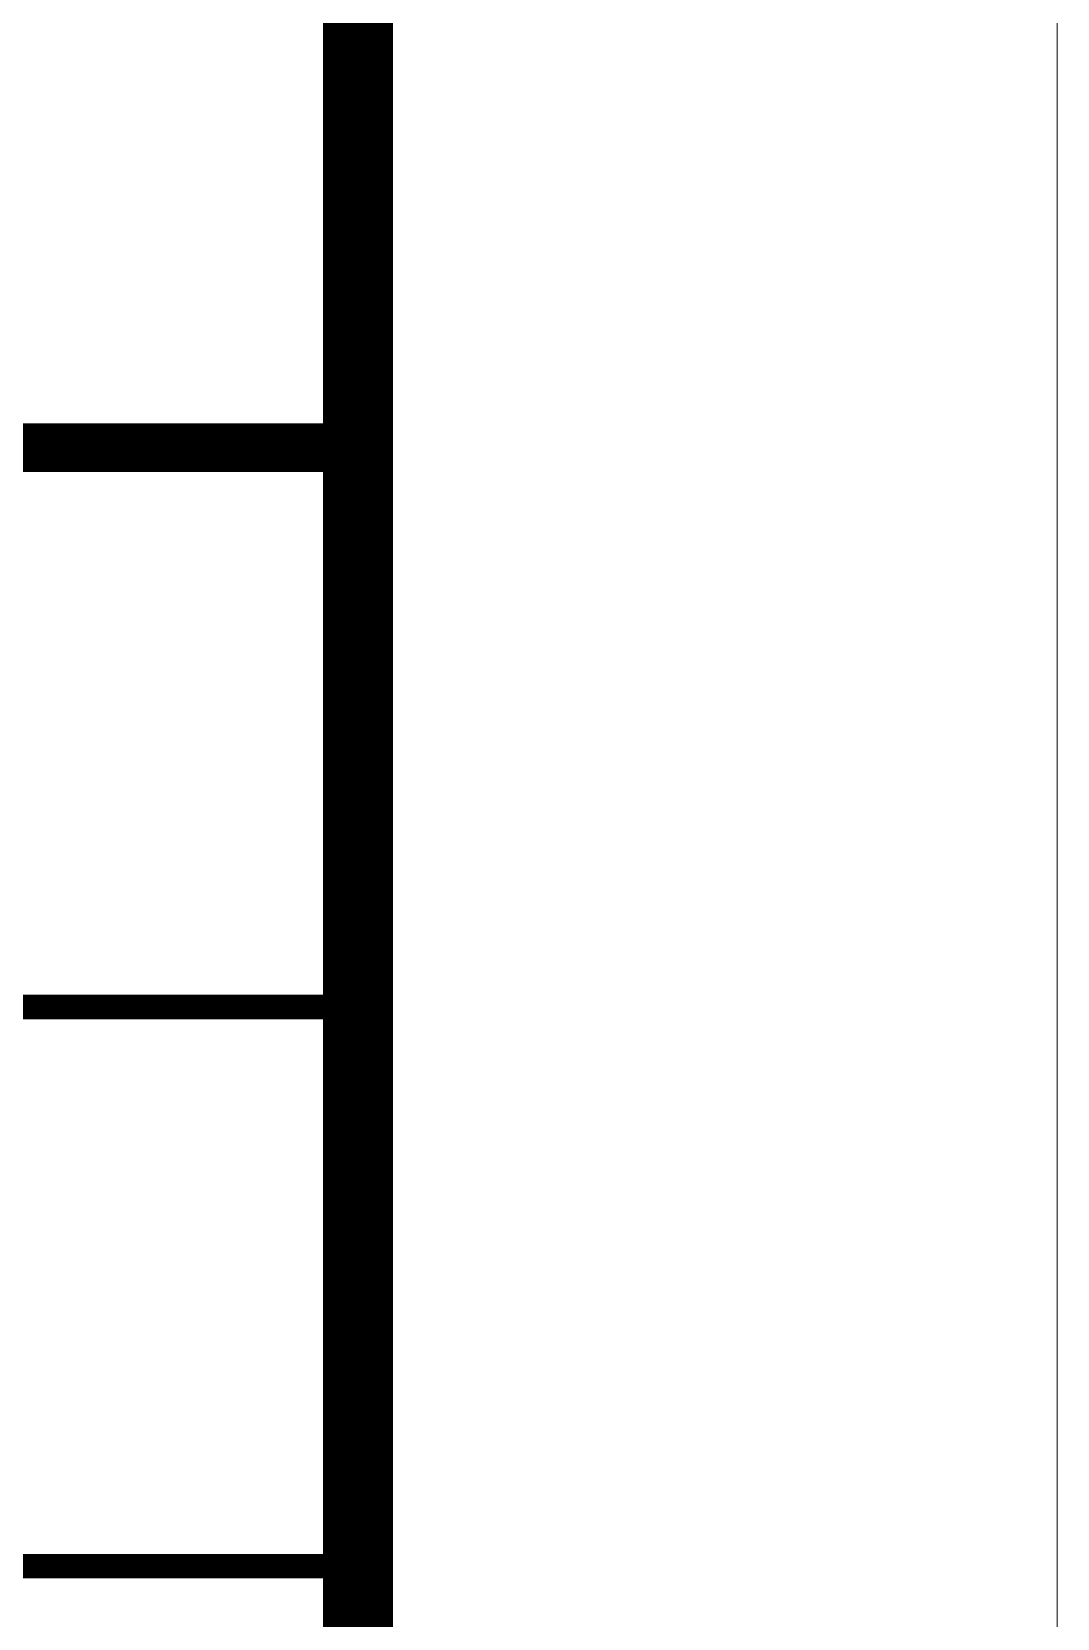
# Model space of a CAD drawing. Extents: x 3774419 to 4775970, y -926964 to 2266.
# Drawn here: x 4522203 to 4523670, y -854928 to -852658 of the extents above; entities that cross this region are included whole.
import ezdxf

# ---------------------------------------------------------------- set-up
doc = ezdxf.new("R2010")
doc.units = 0
doc.header["$LTSCALE"] = 1000
doc.header["$MEASUREMENT"] = 0
doc.layers.add('!!电气', color=1, linetype='CONTINUOUS')
doc.layers.add('图框', color=147, linetype='CONTINUOUS', lineweight=20)

# ---------------------------------------------------------------- blocks, each defined once
blk = doc.blocks.new('A$C1BA23030')
at = {"layer": '图框'}
for points, const_width in [([(7000, 13200.3), (0, 13200.3)], 70), ([(0, 13200.3), (7000, 13200.3)], 70), ([(0, 12400.3), (7000, 12400.3)], 35), ([(0, 11600.3), (7000, 11600.3)], 35)]:
    blk.add_lwpolyline(points, dxfattribs=dict(at, const_width=const_width))

msp = doc.modelspace()

# ---------------------------------------------------------------- linework, layer by layer
at = {"layer": '图框'}
msp.add_lwpolyline([(4439569.6, -808053.6), (4523669.6, -808053.6), (4523669.6, -867453.6), (4439569.6, -867453.6)], close=True, dxfattribs=at)
msp.add_lwpolyline([(4439569.6, -808053.6), (4523669.6, -808053.6), (4523669.6, -867453.6), (4439569.6, -867453.6)], close=True, dxfattribs=at)
at = {"layer": '图框', "const_width": 100}
msp.add_lwpolyline([(4522669.6, -866453.6), (4522669.6, -809053.6), (4442069.6, -809053.6), (4442069.6, -866453.6)], close=True, dxfattribs=at)

# ---------------------------------------------------------------- block references
at = {"layer": '!!电气'}
msp.add_blockref('A$C1BA23030', (4515669.6, -866453.6), dxfattribs=at)

doc.saveas('drawing.dxf')
